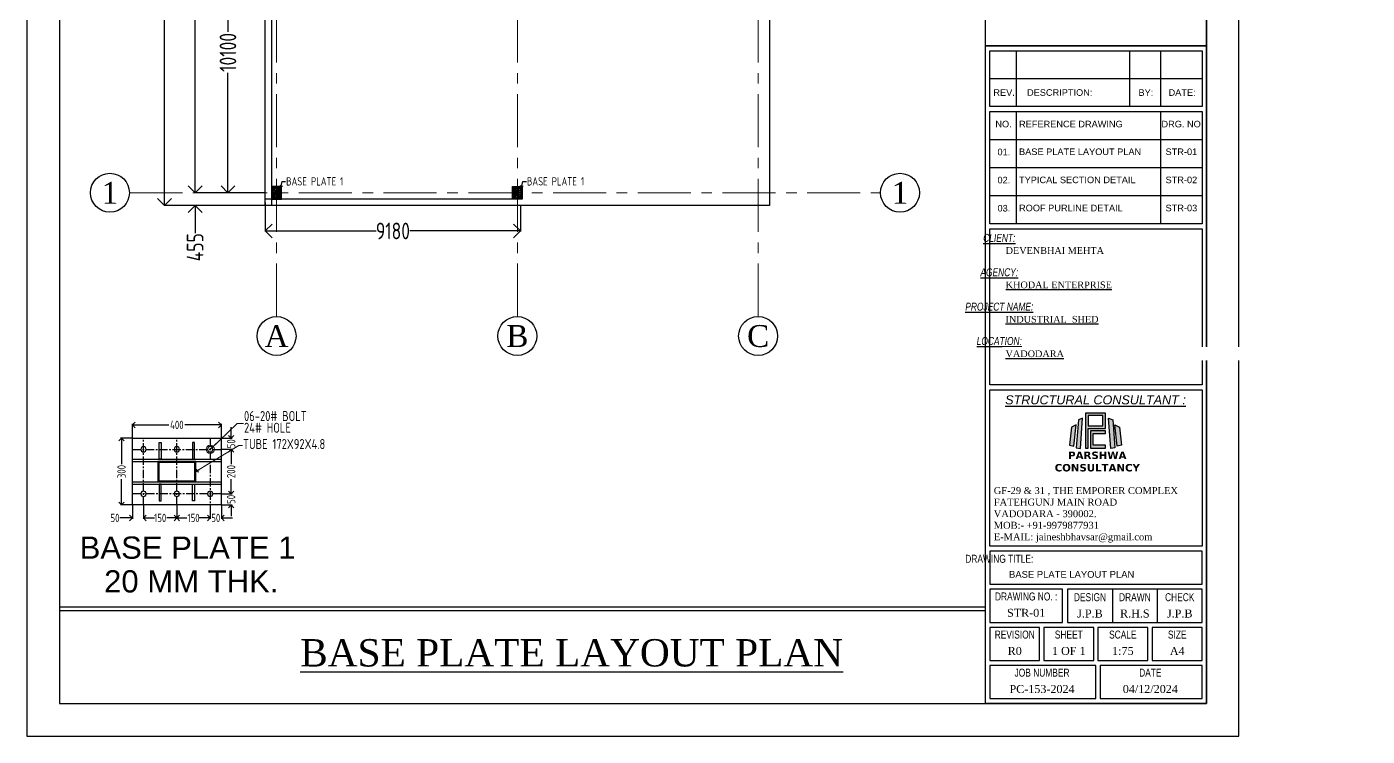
# Model space of a CAD drawing. Header units: millimetres. Extents: x 3470347 to 5996549, y -3470518 to 17149644.
# Drawn here: x 4391552 to 4439764, y 6949520 to 6975040 of the extents above; entities that cross this region are included whole.
import ezdxf
from ezdxf.enums import TextEntityAlignment as Align

# ---------------------------------------------------------------- set-up
doc = ezdxf.new("R2010")
doc.units = ezdxf.units.MM
doc.header["$MEASUREMENT"] = 0
doc.header["$PDMODE"] = 35
doc.header["$PDSIZE"] = -5
doc.linetypes.add('CENTER', pattern=[50.8, 31.75, -6.35, 6.35, -6.35])
doc.linetypes.add('CENTERX2', pattern=[4, 2.5, -0.5, 0.5, -0.5])
doc.layers.get('0').update_dxf_attribs({"linetype": 'CONTINUOUS', "lineweight": 25})
doc.layers.get('DEFPOINTS').update_dxf_attribs({"linetype": 'CONTINUOUS', "lineweight": 25})
for name, color, linetype in [('BOLT', 1, 'CONTINUOUS'), ('STR TEX', 4, 'CONTINUOUS'), ('YQ_AXIS', 4, 'CONTINUOUS')]:
    doc.layers.add(name, color=color, linetype=linetype)
for name, color, linetype, lineweight in [('CENTER', 8, 'CENTER', 0), ('rDIMension', 1, 'CONTINUOUS', 18), ('rRCC 1', 3, 'CONTINUOUS', 25), ('rRCC 2', 40, 'CONTINUOUS', 15), ('SHEET', 7, 'CONTINUOUS', 15)]:
    doc.layers.add(name, color=color, linetype=linetype, lineweight=lineweight)
doc.styles.add('Aerial', font='times.ttf')
doc.styles.add('Arial', font='arial.ttf', dxfattribs={"height": 0.2})
doc.styles.add('DIM', font='geniso.shx', dxfattribs={"width": 0.85})
doc.styles.add('JAINIL', font='times.ttf')
doc.styles.add('PDF Arial', font='arial.ttf')
doc.styles.get("Standard").update_dxf_attribs({"font": ''})
doc.styles.add('TEXT3', font='geniso.shx')
doc.styles.add('TEXT3 0.75NA', font='geniso.shx', dxfattribs={"width": 0.75})
doc.styles.get('Standard').set_extended_font_data('AR CENA')
doc.dimstyles.new('ST-100', dxfattribs={"dimscale": 100, "dimtxt": 7, "dimasz": 5, "dimexe": 0.18, "dimexo": 0.0625, "dimgap": 0.2, "dimtad": 0, "dimdec": 0, "dimzin": 0, "dimdsep": 46, "dimtxsty": 'DIM', "dimblk": 'OPEN90', "dimcen": 0.09, "dimclrd": 256, "dimclrt": 7, "dimadec": 0, "dimazin": 0, "dimtfac": 1, "dimtdec": 0, "dimtofl": 0, "dimtmove": 0, "dimatfit": 3, "dimldrblk": 'OPEN90', "dimfxl": 1, "dimtolj": 1, "dimtzin": 0, "dimlwd": -1, "dimarcsym": 0})
doc.dimstyles.new('ST-150', dxfattribs={"dimscale": 75, "dimtxt": 3, "dimasz": 2, "dimexe": 0.18, "dimexo": 0.0625, "dimgap": 0.2, "dimtad": 0, "dimdec": 0, "dimlfac": 2, "dimzin": 0, "dimdsep": 46, "dimtxsty": 'DIM', "dimblk": 'OPEN90', "dimcen": 0.09, "dimclrd": 256, "dimclrt": 7, "dimadec": 0, "dimazin": 0, "dimtfac": 1, "dimtdec": 0, "dimtofl": 0, "dimtmove": 0, "dimatfit": 3, "dimldrblk": 'OPEN90', "dimfxl": 1, "dimtolj": 1, "dimtzin": 0, "dimlwd": -1, "dimarcsym": 0})
doc.dimstyles.new('ST-25', dxfattribs={"dimscale": 100, "dimtxt": 2.5, "dimasz": 2, "dimexe": 0.18, "dimexo": 0.0625, "dimgap": 0.2, "dimtad": 0, "dimdec": 0, "dimlfac": 0.25, "dimzin": 0, "dimdsep": 46, "dimtxsty": 'DIM', "dimblk": 'OPEN90', "dimcen": 0.09, "dimclrd": 256, "dimclrt": 7, "dimadec": 0, "dimazin": 0, "dimtfac": 1, "dimtdec": 0, "dimtofl": 0, "dimtmove": 0, "dimatfit": 3, "dimldrblk": 'OPEN90', "dimfxl": 1, "dimtolj": 1, "dimtzin": 0, "dimlwd": -1, "dimarcsym": 0})

# ---------------------------------------------------------------- blocks, each defined once
blk = doc.blocks.new('bplate1')
at = {"color": 8, "linetype": 'CENTERX2', "ltscale": 15}
for p, q in [((4066832.4, 7037813.3), (4066432.4, 7037813.3)), ((4066482.4, 7037863.3), (4066482.4, 7037563.3)), ((4066632.4, 7037863.3), (4066632.4, 7037563.3)), ((4066782.4, 7037563.3), (4066782.4, 7037863.3)), ((4066432.4, 7037613.3), (4066832.4, 7037613.3))]:
    blk.add_line(p, q, dxfattribs=at)
at = {"color": 5}
blk.add_lwpolyline([(4066432.4, 7037863.3), (4066432.4, 7037563.3), (4066832.4, 7037563.3), (4066832.4, 7037863.3)], close=True, dxfattribs=at)
at = {"color": 4}
for points in [[(4066562.4, 7037844.3), (4066562.4, 7037769.3), (4066552.4, 7037769.3), (4066552.4, 7037844.3)], [(4066702.4, 7037844.3), (4066702.4, 7037769.3), (4066712.4, 7037769.3), (4066712.4, 7037844.3)], [(4066562.4, 7037582.3), (4066562.4, 7037657.3), (4066552.4, 7037657.3), (4066552.4, 7037582.3)], [(4066702.4, 7037582.3), (4066702.4, 7037657.3), (4066712.4, 7037657.3), (4066712.4, 7037582.3)]]:
    blk.add_lwpolyline(points, close=True, dxfattribs=at)
for points in [[(4066432.4, 7037769.3), (4066832.4, 7037769.3)], [(4066432.4, 7037759.3), (4066832.4, 7037759.3)], [(4066432.4, 7037667.3), (4066832.4, 7037667.3)], [(4066432.4, 7037657.3), (4066832.4, 7037657.3)]]:
    blk.add_lwpolyline(points, dxfattribs=at)
at = {"color": 1}
for points in [[(4066546.4, 7037759.3), (4066718.4, 7037759.3), (4066718.4, 7037667.3), (4066546.4, 7037667.3)], [(4066551.2, 7037754.5), (4066713.6, 7037754.5), (4066713.6, 7037672.1), (4066551.2, 7037672.1)]]:
    blk.add_lwpolyline(points, close=True, dxfattribs=at)
at = {"color": 2}
for centre in [(4066482.4, 7037813.3), (4066632.4, 7037813.3), (4066782.4, 7037813.3), (4066482.4, 7037613.3), (4066632.4, 7037613.3), (4066782.4, 7037613.3)]:
    blk.add_circle(centre, 12, dxfattribs=at)
blk = doc.blocks.new('_Open90')
at = {"color": 0, "linetype": 'ByBlock', "lineweight": -2}
for p, q in [((0, 0), (-1, 0)), ((-0.5, 0.5), (0, 0)), ((0, 0), (-0.5, -0.5))]:
    blk.add_line(p, q, dxfattribs=at)
blk = doc.blocks.new('*D357')
at = {"layer": 'BOLT', "color": 0, "lineweight": -2}
for p, q in [((4398781, 6979170), (4398769, 6979170)), ((4398781, 6969070), (4398769, 6969070))]:
    blk.add_line(p, q, dxfattribs=at)
at = {"layer": 'BOLT'}
for p, q in [((4398787, 6978670), (4398787, 6974855)), ((4398787, 6969570), (4398787, 6973386))]:
    blk.add_line(p, q, dxfattribs=at)
at = {"layer": 'DEFPOINTS', "color": 0}
for p in [(4398787, 6979170), (4398787, 6969070), (4398787, 6969070)]:
    blk.add_point(p, dxfattribs=at)
at = {"layer": 'BOLT', "xscale": 500, "yscale": 500, "zscale": 500}
for p, rotation in [((4398787, 6979170), 90), ((4398787, 6969070), 270)]:
    blk.add_blockref('_Open90', p, dxfattribs=dict(at, rotation=rotation))
at = {"layer": 'BOLT', "color": 7, "insert": (4398787, 6974120), "char_height": 600, "attachment_point": 5, "rotation": 90, "style": 'DIM'}
blk.add_mtext('\\A1;10100', dxfattribs=at)
blk = doc.blocks.new('*D359')
at = {"layer": 'BOLT', "color": 0, "lineweight": -2}
for p, q in [((4397599, 7001620), (4397588, 7001620)), ((4397599, 6969070), (4397588, 6969070))]:
    blk.add_line(p, q, dxfattribs=at)
at = {"layer": 'BOLT'}
for p, q in [((4397606, 7001120), (4397606, 6988119)), ((4397606, 6969570), (4397606, 6982571))]:
    blk.add_line(p, q, dxfattribs=at)
at = {"layer": 'DEFPOINTS', "color": 0}
for p in [(4397606, 7001620), (4397606, 6969070), (4397606, 6969070)]:
    blk.add_point(p, dxfattribs=at)
at = {"layer": 'BOLT', "xscale": 500, "yscale": 500, "zscale": 500}
for p, rotation in [((4397606, 7001620), 90), ((4397606, 6969070), 270)]:
    blk.add_blockref('_Open90', p, dxfattribs=dict(at, rotation=rotation))
at = {"layer": 'BOLT', "color": 7, "insert": (4397606, 6985345), "char_height": 600, "attachment_point": 5, "rotation": 90, "style": 'DIM'}
blk.add_mtext('\\A1;32550 C/C COLUMN', dxfattribs=at)
blk = doc.blocks.new('*D361')
at = {"layer": 'BOLT', "color": 0, "lineweight": -2}
for p, q in [((4400415, 7002075), (4396488, 7002075)), ((4400415, 6968615), (4396488, 6968615))]:
    blk.add_line(p, q, dxfattribs=at)
at = {"layer": 'BOLT'}
for p, q in [((4396506, 7001575), (4396506, 6987864)), ((4396506, 6969115), (4396506, 6982826))]:
    blk.add_line(p, q, dxfattribs=at)
at = {"layer": 'DEFPOINTS', "color": 0}
for p in [(4400421, 7002075), (4396506, 6968615), (4400421, 6968615)]:
    blk.add_point(p, dxfattribs=at)
at = {"layer": 'BOLT', "xscale": 500, "yscale": 500, "zscale": 500}
for p, rotation in [((4396506, 7002075), 90), ((4396506, 6968615), 270)]:
    blk.add_blockref('_Open90', p, dxfattribs=dict(at, rotation=rotation))
at = {"layer": 'BOLT', "color": 7, "insert": (4396506, 6985345), "char_height": 600, "attachment_point": 5, "rotation": 90, "style": 'DIM'}
blk.add_mtext('\\A1;33460 O/O WALL', dxfattribs=at)
blk = doc.blocks.new('*D362')
at = {"layer": 'BOLT', "color": 0, "lineweight": -2}
for p, q in [((4400131, 6968724), (4400131, 6967677)), ((4409311, 6968609), (4409311, 6967677))]:
    blk.add_line(p, q, dxfattribs=at)
at = {"layer": 'BOLT'}
for p, q in [((4400631, 6967695), (4404115, 6967695)), ((4408811, 6967695), (4405328, 6967695))]:
    blk.add_line(p, q, dxfattribs=at)
at = {"layer": 'DEFPOINTS', "color": 0}
for p in [(4400131, 6968730), (4409311, 6968615), (4409311, 6967695)]:
    blk.add_point(p, dxfattribs=at)
at = {"layer": 'BOLT', "xscale": 500, "yscale": 500, "zscale": 500, "rotation": 180}
blk.add_blockref('_Open90', (4400131, 6967695), dxfattribs=at)
at = {"layer": 'BOLT', "xscale": 500, "yscale": 500, "zscale": 500}
blk.add_blockref('_Open90', (4409311, 6967695), dxfattribs=at)
at = {"layer": 'BOLT', "color": 7, "insert": (4404721, 6967695), "char_height": 600, "attachment_point": 5, "style": 'DIM'}
blk.add_mtext('\\A1;9180', dxfattribs=at)
blk = doc.blocks.new('*D364')
at = {"layer": 'BOLT'}
for p, q in [((4397606, 6969570), (4397606, 6970070)), ((4397606, 6968115), (4397606, 6967615))]:
    blk.add_line(p, q, dxfattribs=at)
at = {"layer": 'BOLT', "color": 0, "lineweight": -2}
for p, q in [((4400125, 6969070), (4397588, 6969070)), ((4400125, 6968615), (4397588, 6968615))]:
    blk.add_line(p, q, dxfattribs=at)
at = {"layer": 'DEFPOINTS', "color": 0}
for p in [(4400131, 6969070), (4397606, 6968615), (4400131, 6968615)]:
    blk.add_point(p, dxfattribs=at)
at = {"layer": 'BOLT', "xscale": 500, "yscale": 500, "zscale": 500}
for p, rotation in [((4397606, 6969070), 270), ((4397606, 6968615), 90)]:
    blk.add_blockref('_Open90', p, dxfattribs=dict(at, rotation=rotation))
at = {"layer": 'BOLT', "color": 7, "insert": (4397606, 6967111), "char_height": 600, "attachment_point": 5, "rotation": 90, "style": 'DIM'}
blk.add_mtext('\\A1;455', dxfattribs=at)
blk = doc.blocks.new('Q')
at = {"linetype": 'Continuous', "ltscale": 0.5}
h = blk.add_hatch(color=152, dxfattribs=at)
h.dxf.hatch_style = 1
h.paths.add_polyline_path([(9.79, 19.18), (9.79, 9.76), (10.5, 9.76), (10.5, 15.05), (15.19, 15.05), (15.19, 19.18)])
h.paths.add_polyline_path([(10.5, 18.5), (10.5, 15.72), (14.45, 15.72), (14.45, 18.5)], flags=16)
h = blk.add_hatch(color=152, dxfattribs=at)
h.dxf.hatch_style = 1
h.paths.add_polyline_path([(6.07, 15.37), (5.53, 10.52), (6.67, 10.29), (7.27, 16.02)])
h.paths.add_polyline_path([(18.9, 15.37), (19.44, 10.52), (18.3, 10.29), (17.7, 16.02)])
h = blk.add_hatch(color=10, dxfattribs=at)
h.dxf.hatch_style = 1
h.paths.add_polyline_path([(7.87, 17.31), (7.27, 9.83), (8.41, 9.62), (8.96, 17.82)])
h.paths.add_polyline_path([(17.1, 17.31), (17.7, 9.83), (16.56, 9.62), (16.01, 17.82)])
h = blk.add_hatch(color=152, dxfattribs=at)
h.dxf.hatch_style = 1
h.paths.add_polyline_path([(11.15, 14.43), (11.15, 9.76), (15.19, 9.76), (15.19, 10.52), (11.87, 10.52), (11.87, 13.69), (15.19, 13.69), (15.19, 14.43)])
at = {"color": 152, "linetype": 'Continuous'}
for points in [[(9.79, 19.18), (9.79, 9.76), (10.5, 9.76), (10.5, 15.05), (15.19, 15.05), (15.19, 19.18), (9.79, 19.18)], [(10.5, 18.5), (10.5, 15.72), (14.45, 15.72), (14.45, 18.5), (10.5, 18.5)], [(6.07, 15.37), (5.53, 10.52), (6.67, 10.29), (7.27, 16.02), (6.07, 15.37)], [(11.15, 14.43), (11.15, 9.76), (15.19, 9.76), (15.19, 10.52), (11.87, 10.52), (11.87, 13.69), (15.19, 13.69), (15.19, 14.43), (11.15, 14.43)], [(18.9, 15.37), (19.44, 10.52), (18.3, 10.29), (17.7, 16.02), (18.9, 15.37)]]:
    blk.add_lwpolyline(points, dxfattribs=at)
at = {"color": 10, "linetype": 'Continuous'}
for points in [[(7.87, 17.31), (7.27, 9.83), (8.41, 9.62), (8.96, 17.82), (7.87, 17.31)], [(17.1, 17.31), (17.7, 9.83), (16.56, 9.62), (16.01, 17.82), (17.1, 17.31)]]:
    blk.add_lwpolyline(points, dxfattribs=at)
at = {"linetype": 'Continuous', "insert": (1.32, 8.82), "char_height": 2, "attachment_point": 1}
blk.add_mtext_dynamic_manual_height_columns('\\pxqc;{\\fVerdana|b1|i0|c0|p34;\\C152;PARSHWA\\PCONSULTANCY }', width=23.282, gutter_width=1, heights=[6.3], dxfattribs=at)
blk = doc.blocks.new('*D443')
at = {"layer": 'BOLT', "color": 0, "lineweight": -2}
for p, q in [((4396486, 6959174), (4396280, 6959174)), ((4396486, 6957974), (4396280, 6957974))]:
    blk.add_line(p, q, dxfattribs=at)
at = {"layer": 'BOLT'}
for p, q in [((4396298, 6959074), (4396298, 6958708)), ((4396298, 6958074), (4396298, 6958439))]:
    blk.add_line(p, q, dxfattribs=at)
at = {"layer": 'DEFPOINTS', "color": 0}
for p in [(4396493, 6959174), (4396298, 6957974), (4396493, 6957974)]:
    blk.add_point(p, dxfattribs=at)
at = {"layer": 'BOLT', "xscale": 100, "yscale": 100, "zscale": 100}
for p, rotation in [((4396298, 6959174), 90), ((4396298, 6957974), 270)]:
    blk.add_blockref('_Open90', p, dxfattribs=dict(at, rotation=rotation))
at = {"layer": 'BOLT', "color": 7, "insert": (4396298, 6958574), "char_height": 150, "attachment_point": 5, "rotation": 90, "style": 'DIM'}
blk.add_mtext('\\A1;300', dxfattribs=at)
blk = doc.blocks.new('*D444')
at = {"layer": 'BOLT', "color": 0, "lineweight": -2}
for p, q in [((4396493, 6959180), (4396493, 6959431)), ((4398093, 6959180), (4398093, 6959431))]:
    blk.add_line(p, q, dxfattribs=at)
at = {"layer": 'BOLT'}
for p, q in [((4396593, 6959413), (4397151, 6959413)), ((4397993, 6959413), (4397434, 6959413))]:
    blk.add_line(p, q, dxfattribs=at)
at = {"layer": 'DEFPOINTS', "color": 0}
for p in [(4398093, 6959413), (4396493, 6959174), (4398093, 6959174)]:
    blk.add_point(p, dxfattribs=at)
at = {"layer": 'BOLT', "xscale": 100, "yscale": 100, "zscale": 100, "rotation": 180}
blk.add_blockref('_Open90', (4396493, 6959413), dxfattribs=at)
at = {"layer": 'BOLT', "xscale": 100, "yscale": 100, "zscale": 100}
blk.add_blockref('_Open90', (4398093, 6959413), dxfattribs=at)
at = {"layer": 'BOLT', "color": 7, "insert": (4397293, 6959413), "char_height": 150, "attachment_point": 5, "style": 'DIM'}
blk.add_mtext('\\A1;400', dxfattribs=at)
blk = doc.blocks.new('*D445')
at = {"layer": 'BOLT', "color": 0, "lineweight": -2}
for p, q in [((4396493, 6957967), (4396493, 6957722)), ((4396693, 6957967), (4396693, 6957722))]:
    blk.add_line(p, q, dxfattribs=at)
at = {"layer": 'BOLT'}
for p, q in [((4396393, 6957740), (4396270, 6957740)), ((4396793, 6957740), (4396893, 6957740))]:
    blk.add_line(p, q, dxfattribs=at)
at = {"layer": 'DEFPOINTS', "color": 0}
for p in [(4396493, 6957974), (4396693, 6957974), (4396693, 6957740)]:
    blk.add_point(p, dxfattribs=at)
at = {"layer": 'BOLT', "xscale": 100, "yscale": 100, "zscale": 100}
blk.add_blockref('_Open90', (4396493, 6957740), dxfattribs=at)
at = {"layer": 'BOLT', "xscale": 100, "yscale": 100, "zscale": 100, "rotation": 180}
blk.add_blockref('_Open90', (4396693, 6957740), dxfattribs=at)
at = {"layer": 'BOLT', "color": 7, "insert": (4396180, 6957740), "char_height": 150, "attachment_point": 5, "style": 'DIM'}
blk.add_mtext('\\A1;50', dxfattribs=at)
blk = doc.blocks.new('*D446')
at = {"layer": 'BOLT', "color": 0, "lineweight": -2}
for p, q in [((4396693, 6957967), (4396693, 6957722)), ((4397293, 6957967), (4397293, 6957722))]:
    blk.add_line(p, q, dxfattribs=at)
at = {"layer": 'BOLT'}
for p, q in [((4396793, 6957740), (4396871, 6957740)), ((4397193, 6957740), (4397115, 6957740))]:
    blk.add_line(p, q, dxfattribs=at)
at = {"layer": 'DEFPOINTS', "color": 0}
for p in [(4396693, 6957974), (4397293, 6957974), (4397293, 6957740)]:
    blk.add_point(p, dxfattribs=at)
at = {"layer": 'BOLT', "xscale": 100, "yscale": 100, "zscale": 100, "rotation": 180}
blk.add_blockref('_Open90', (4396693, 6957740), dxfattribs=at)
at = {"layer": 'BOLT', "xscale": 100, "yscale": 100, "zscale": 100}
blk.add_blockref('_Open90', (4397293, 6957740), dxfattribs=at)
at = {"layer": 'BOLT', "color": 7, "insert": (4396993, 6957740), "char_height": 150, "attachment_point": 5, "style": 'DIM'}
blk.add_mtext('\\A1;150', dxfattribs=at)
blk = doc.blocks.new('*D447')
at = {"layer": 'BOLT', "color": 0, "lineweight": -2}
for p, q in [((4397293, 6957967), (4397293, 6957722)), ((4397893, 6957967), (4397893, 6957722))]:
    blk.add_line(p, q, dxfattribs=at)
at = {"layer": 'BOLT'}
for p, q in [((4397393, 6957740), (4397471, 6957740)), ((4397793, 6957740), (4397715, 6957740))]:
    blk.add_line(p, q, dxfattribs=at)
at = {"layer": 'DEFPOINTS', "color": 0}
for p in [(4397293, 6957974), (4397893, 6957974), (4397893, 6957740)]:
    blk.add_point(p, dxfattribs=at)
at = {"layer": 'BOLT', "xscale": 100, "yscale": 100, "zscale": 100, "rotation": 180}
blk.add_blockref('_Open90', (4397293, 6957740), dxfattribs=at)
at = {"layer": 'BOLT', "xscale": 100, "yscale": 100, "zscale": 100}
blk.add_blockref('_Open90', (4397893, 6957740), dxfattribs=at)
at = {"layer": 'BOLT', "color": 7, "insert": (4397593, 6957740), "char_height": 150, "attachment_point": 5, "style": 'DIM'}
blk.add_mtext('\\A1;150', dxfattribs=at)
blk = doc.blocks.new('*D448')
at = {"layer": 'BOLT', "color": 0, "lineweight": -2}
for p, q in [((4397893, 6957967), (4397893, 6957722)), ((4398093, 6957967), (4398093, 6957722))]:
    blk.add_line(p, q, dxfattribs=at)
at = {"layer": 'BOLT'}
for p, q in [((4397793, 6957740), (4397693, 6957740)), ((4398193, 6957740), (4398293, 6957740))]:
    blk.add_line(p, q, dxfattribs=at)
at = {"layer": 'DEFPOINTS', "color": 0}
for p in [(4397893, 6957974), (4398093, 6957974), (4398093, 6957740)]:
    blk.add_point(p, dxfattribs=at)
at = {"layer": 'BOLT', "xscale": 100, "yscale": 100, "zscale": 100}
blk.add_blockref('_Open90', (4397893, 6957740), dxfattribs=at)
at = {"layer": 'BOLT', "xscale": 100, "yscale": 100, "zscale": 100, "rotation": 180}
blk.add_blockref('_Open90', (4398093, 6957740), dxfattribs=at)
at = {"layer": 'BOLT', "color": 7, "insert": (4397993, 6957740), "char_height": 150, "attachment_point": 5, "style": 'DIM'}
blk.add_mtext('\\A1;50', dxfattribs=at)
blk = doc.blocks.new('*D449')
at = {"layer": 'BOLT', "color": 0, "lineweight": -2}
for p, q in [((4398099, 6958174), (4398287, 6958174)), ((4398099, 6957974), (4398287, 6957974))]:
    blk.add_line(p, q, dxfattribs=at)
at = {"layer": 'BOLT'}
for p, q in [((4398269, 6958274), (4398269, 6958374)), ((4398269, 6957874), (4398269, 6957774))]:
    blk.add_line(p, q, dxfattribs=at)
at = {"layer": 'DEFPOINTS', "color": 0}
for p in [(4398093, 6958174), (4398093, 6957974), (4398269, 6957974)]:
    blk.add_point(p, dxfattribs=at)
at = {"layer": 'BOLT', "xscale": 100, "yscale": 100, "zscale": 100}
for p, rotation in [((4398269, 6958174), 270), ((4398269, 6957974), 90)]:
    blk.add_blockref('_Open90', p, dxfattribs=dict(at, rotation=rotation))
at = {"layer": 'BOLT', "color": 7, "insert": (4398269, 6958074), "char_height": 150, "attachment_point": 5, "rotation": 90, "style": 'DIM'}
blk.add_mtext('\\A1;50', dxfattribs=at)
blk = doc.blocks.new('*D450')
at = {"layer": 'BOLT', "color": 0, "lineweight": -2}
for p, q in [((4398099, 6958974), (4398287, 6958974)), ((4398099, 6958174), (4398287, 6958174))]:
    blk.add_line(p, q, dxfattribs=at)
at = {"layer": 'BOLT'}
for p, q in [((4398269, 6958874), (4398269, 6958708)), ((4398269, 6958274), (4398269, 6958439))]:
    blk.add_line(p, q, dxfattribs=at)
at = {"layer": 'DEFPOINTS', "color": 0}
for p in [(4398093, 6958974), (4398269, 6958974), (4398093, 6958174)]:
    blk.add_point(p, dxfattribs=at)
at = {"layer": 'BOLT', "xscale": 100, "yscale": 100, "zscale": 100}
for p, rotation in [((4398269, 6958974), 90), ((4398269, 6958174), 270)]:
    blk.add_blockref('_Open90', p, dxfattribs=dict(at, rotation=rotation))
at = {"layer": 'BOLT', "color": 7, "insert": (4398269, 6958574), "char_height": 150, "attachment_point": 5, "rotation": 90, "style": 'DIM'}
blk.add_mtext('\\A1;200', dxfattribs=at)
blk = doc.blocks.new('*D451')
at = {"layer": 'BOLT'}
for p, q in [((4398269, 6959274), (4398269, 6959374)), ((4398269, 6958874), (4398269, 6958774))]:
    blk.add_line(p, q, dxfattribs=at)
at = {"layer": 'BOLT', "color": 0, "lineweight": -2}
for p, q in [((4398099, 6959174), (4398287, 6959174)), ((4398099, 6958974), (4398287, 6958974))]:
    blk.add_line(p, q, dxfattribs=at)
at = {"layer": 'DEFPOINTS', "color": 0}
for p in [(4398093, 6959174), (4398269, 6959174), (4398093, 6958974)]:
    blk.add_point(p, dxfattribs=at)
at = {"layer": 'BOLT', "xscale": 100, "yscale": 100, "zscale": 100}
for p, rotation in [((4398269, 6959174), 270), ((4398269, 6958974), 90)]:
    blk.add_blockref('_Open90', p, dxfattribs=dict(at, rotation=rotation))
at = {"layer": 'BOLT', "color": 7, "insert": (4398269, 6959074), "char_height": 150, "attachment_point": 5, "rotation": 90, "style": 'DIM'}
blk.add_mtext('\\A1;50', dxfattribs=at)
blk = doc.blocks.new('REV')
at = {"xscale": -4, "yscale": 4, "zscale": 4, "rotation": 180}
blk.add_blockref('bplate1', (-11869237.1, 35109426.9), dxfattribs=at)
at = {"layer": 'rDIMension', "color": 7, "char_height": 180, "attachment_point": 4, "line_spacing_factor": 0.7, "style": 'DIM'}
for s, insert in [('\\A1;06-20# BOLT\\P24# HOLE', (4398500.4, 6959467.1)), ('\\A1;TUBE 172X92X4.8', (4398482.7, 6959069))]:
    blk.add_mtext(s, dxfattribs=dict(at, insert=insert))
at = {"layer": 'rRCC 2', "style": 'PDF Arial'}
for s, p in [('BASE PLATE 1', (4395544.8, 6957005.6)), ('20 MM THK.', (4395984.5, 6956399.5))]:
    blk.add_text(s, height=400, dxfattribs=at).set_placement(p)
at = {"layer": 'BOLT', "color": 1}
for base, p1, p2, picture, middle in [((4398092.6, 6959412.9), (4396492.6, 6959173.6), (4398092.6, 6959173.6), '*D444', (4397292.6, 6959412.9)), ((4398092.6, 6957739.8), (4397892.6, 6957973.6), (4398092.6, 6957973.6), '*D448', (4397992.6, 6957739.8))]:
    dim = blk.add_linear_dim(base=base, p1=p1, p2=p2, dimstyle='ST-25', override={"dimtxt": 1.5, "dimasz": 1, "dimblk": 'Open90'}, dxfattribs=at)
    dim.commit()
    dim.dimension.update_dxf_attribs({"geometry": picture, "text_midpoint": middle})
for base, p1, p2, picture, middle in [((4398268.7, 6959173.6), (4398092.6, 6958973.6), (4398092.6, 6959173.6), '*D451', (4398268.7, 6959073.6)), ((4396297.5, 6957973.6), (4396492.6, 6959173.6), (4396492.6, 6957973.6), '*D443', (4396297.5, 6958573.6)), ((4398268.7, 6957973.6), (4398092.6, 6958173.6), (4398092.6, 6957973.6), '*D449', (4398268.7, 6958073.6))]:
    dim = blk.add_linear_dim(base=base, p1=p1, p2=p2, angle=90, dimstyle='ST-25', override={"dimtxt": 1.5, "dimasz": 1, "dimblk": 'Open90'}, dxfattribs=at)
    dim.commit()
    dim.dimension.update_dxf_attribs({"geometry": picture, "text_midpoint": middle})
dim = blk.add_linear_dim(base=(4398268.7, 6958973.6), p1=(4398092.6, 6958173.6), p2=(4398092.6, 6958973.6), angle=90, dimstyle='ST-25', override={"dimtxt": 1.5, "dimasz": 1, "dimblk": 'Open90'}, dxfattribs=at)
dim.commit()
dim.dimension.update_dxf_attribs({"geometry": '*D450', "text_midpoint": (4398268.7, 6958573.6), "dimtype": 128})
for base, p1, p2, picture, middle in [((4396692.6, 6957739.8), (4396492.6, 6957973.6), (4396692.6, 6957973.6), '*D445', (4396179.7, 6957739.8)), ((4397292.6, 6957739.8), (4396692.6, 6957973.6), (4397292.6, 6957973.6), '*D446', (4396992.6, 6957739.8)), ((4397892.6, 6957739.8), (4397292.6, 6957973.6), (4397892.6, 6957973.6), '*D447', (4397592.6, 6957739.8))]:
    dim = blk.add_linear_dim(base=base, p1=p1, p2=p2, dimstyle='ST-25', override={"dimtxt": 1.5, "dimasz": 1, "dimblk": 'Open90'}, dxfattribs=at)
    dim.commit()
    dim.dimension.update_dxf_attribs({"geometry": picture, "text_midpoint": middle, "dimtype": 128})
at = {"layer": 'rRCC 2', "annotation_type": 0, "has_hookline": 1, "hookline_direction": 0}
for points, override in [([(4397892.6, 6958973.6), (4398379, 6959439.7), (4398492.9, 6959439.7)], {"dimasz": 2, "dimldrblk": 'Origin'}), ([(4397636.6, 6958573.6), (4398406.5, 6959041.5), (4398475.2, 6959041.5)], {"dimasz": 1})]:
    blk.add_leader(points, dimstyle='ST-150', override=override, dxfattribs=at)

msp = doc.modelspace()

# ---------------------------------------------------------------- linework, layer by layer
at = {"lineweight": 25}
for p, q in [((4427138.98, 6974176.16, 0), (4427138.98, 6972168.17, 0)), ((4431216.89, 6974176.16, 0), (4431216.89, 6972168.17, 0)), ((4432332.18, 6974176.16, 0), (4432332.18, 6972168.17, 0)), ((4426189.53, 6973179.68, 0), (4433828.42, 6973179.68, 0)), ((4427138.98, 6971987.57, 0), (4427138.98, 6967956.55, 0)), ((4432332.18, 6971987.57, 0), (4432332.18, 6967956.55, 0)), ((4426189.53, 6970991.09, 0), (4433828.42, 6970991.09, 0)), ((4426189.53, 6969979.58, 0), (4433828.42, 6969979.58, 0)), ((4426189.53, 6968968.06, 0), (4433828.42, 6968968.06, 0)), ((4430599.44, 6954805.86, 0), (4430599.44, 6953616.14, 0)), ((4432213.93, 6954805.86, 0), (4432213.93, 6953616.14, 0)), ((4392724.46, 6954168.75, 0), (4426038.93, 6954168.75, 0)), ((4392724.46, 6954038.83, 0), (4426038.93, 6954038.83, 0))]:
    msp.add_line(p, q, dxfattribs=at)
at = {"color": 192, "lineweight": 25, "elevation": 0}
msp.add_lwpolyline([(4391552.16, 7011182.01), (4391552.16, 6949520.39), (4435151.33, 6949520.39), (4435151.33, 7011182.01)], close=True, dxfattribs=at)
at = {"color": 8}
for points in [[(4400131.48, 6968615.37), (4400131.48, 7002075.37)], [(4400361.48, 6968615.37), (4400361.48, 7001845.37)], [(4418261.48, 6978715.37), (4418261.48, 6968615.37), (4409601.48, 6968615.37)], [(4409196.48, 6968845.37), (4400131.48, 6968845.37)], [(4409601.48, 6968615.37), (4400131.48, 6968615.37)]]:
    msp.add_lwpolyline(points, dxfattribs=at)
at = {"lineweight": 25, "elevation": 0}
for points in [[(4433979.02, 6974356.75), (4426038.93, 6974356.75), (4426038.93, 7000200.37), (4433979.02, 7000200.37)], [(4426038.93, 6974356.75), (4433979.02, 6974356.75), (4433979.02, 6950694.9), (4426038.93, 6950694.9)], [(4426189.53, 6974176.16), (4433828.42, 6974176.16), (4433828.42, 6972168.17), (4426189.53, 6972168.17)], [(4426189.53, 6971987.57), (4433828.42, 6971987.57), (4433828.42, 6967956.55), (4426189.53, 6967956.55)], [(4433828.42, 6962156.66), (4426189.53, 6962156.66), (4426189.53, 6967775.95), (4433828.42, 6967775.95)], [(4433828.42, 6956356.77), (4426189.53, 6956356.77), (4426189.53, 6961976.07), (4433828.42, 6961976.07)], [(4426189.53, 6954986.46), (4433828.42, 6954986.46), (4433828.42, 6956176.18), (4426189.53, 6956176.18)], [(4426189.53, 6953616.14), (4428804.36, 6953616.14), (4428804.36, 6954805.86), (4426189.53, 6954805.86)], [(4428984.96, 6953616.14), (4433828.42, 6953616.14), (4433828.42, 6954805.86), (4428984.96, 6954805.86)], [(4426189.53, 6952245.82), (4427983.07, 6952245.82), (4427983.07, 6953435.54), (4426189.53, 6953435.54)], [(4428133.66, 6952245.82), (4429927.2, 6952245.82), (4429927.2, 6953435.54), (4428133.66, 6953435.54)], [(4430077.8, 6952245.82), (4431871.33, 6952245.82), (4431871.33, 6953435.54), (4430077.8, 6953435.54)], [(4432034.89, 6952245.82), (4433828.42, 6952245.82), (4433828.42, 6953435.54), (4432034.89, 6953435.54)], [(4426189.53, 6950875.5), (4430008.98, 6950875.5), (4430008.98, 6952065.22), (4426189.53, 6952065.22)], [(4430159.58, 6950875.5), (4433828.42, 6950875.5), (4433828.42, 6952065.22), (4430159.58, 6952065.22)]]:
    msp.add_lwpolyline(points, close=True, dxfattribs=at)
at = {"color": 6}
for points in [[(4400361.48, 6968845.37), (4400711.48, 6968845.37), (4400711.48, 6969295.37), (4400361.48, 6969295.37)], [(4409371.48, 6968845.37), (4409021.48, 6968845.37), (4409021.48, 6969295.37), (4409371.48, 6969295.37)]]:
    msp.add_lwpolyline(points, close=True, dxfattribs=at)
at = {"layer": 'CENTER', "ltscale": 60}
for p, q in [((4400536.48, 6964615.37), (4400536.48, 7007223.56)), ((4409196.48, 6964615.37), (4409196.48, 7007223.56)), ((4417856.48, 6964615.37), (4417856.48, 7007223.56)), ((4395241.55, 6969070.37), (4422261.48, 6969070.37))]:
    msp.add_line(p, q, dxfattribs=at)
at = {"layer": 'SHEET', "color": 220, "lineweight": 25, "elevation": 0}
msp.add_lwpolyline([(4392724.46, 7010007.51), (4392724.46, 6950694.9), (4433979.02, 6950694.9), (4433979.02, 7010007.51)], close=True, dxfattribs=at)
at = {"layer": 'YQ_AXIS', "color": 1}
for centre in [(4394541.55, 6969070.37), (4422961.48, 6969070.37), (4400536.48, 6963915.37), (4409196.48, 6963915.37), (4417856.48, 6963915.37)]:
    msp.add_circle(centre, 700, dxfattribs=at)

# ---------------------------------------------------------------- block references
at = {"rotation": 90.00000000000001}
msp.add_blockref('bplate1', (11438249.81, 2902437.95), dxfattribs=at)
at = {"xscale": -1, "rotation": 270}
msp.add_blockref('bplate1', (-2628516.86, 2902437.95), dxfattribs=at)
at = {"xscale": 2, "yscale": 2, "zscale": 2}
msp.add_blockref('REV', (-4397636.6, -6958107.31), dxfattribs=at)
at = {"lineweight": 25, "xscale": 133.9096657157079, "yscale": 133.9096657157079, "zscale": 133.9096657157079}
msp.add_blockref('Q', (4428320.26, 6958578.04, 0), dxfattribs=at)

# ---------------------------------------------------------------- texts
at = {"lineweight": 25, "attachment_point": 2}
for s, insert, char_height, style in [('\\pxql;{\\farial|b0|i1|c0|p0;\\L\\C1;CLIENT:}', (4426530.89, 6967591.02, 0), 287.7797, 'TEXT3 0.75NA'), ('\\pxql;{\\farial|b0|i1|c0|p0;\\L\\C1;AGENCY:}', (4426530.89, 6966354.17, 0), 287.7797, 'TEXT3 0.75NA'), ('\\pxql;{\\farial|b0|i1|c0|p0;\\L\\C1;PROJECT NAME:}', (4426530.89, 6965117.33, 0), 287.7797, 'TEXT3 0.75NA'), ('\\pxql;{\\farial|b0|i1|c0|p0;\\L\\C1;LOCATION:}', (4426530.89, 6963880.49, 0), 287.7797, 'TEXT3 0.75NA'), ('\\pxqc;{\\farial|b0|i1|c0|p0;\\L\\W1;\\C1;STRUCTURAL CONSULTANT : }', (4429992.16, 6961782.68, 0), 324.5506, 'TEXT3 0.75NA'), ('\\pxql;{\\farial|b0|i0|c0|p0;\\C1;DRAWING TITLE:}', (4426530.89, 6956045.98, 0), 287.7797, 'TEXT3 0.75NA'), ('\\pxqc;{\\farial|b0|i0|c0|p0;\\C1;DRAWING NO. :}', (4427496.95, 6954690.29, 0), 287.7797, 'TEXT3 0.75NA'), ('\\pxqc;{\\farial|b0|i0|c0|p0;\\C1;DESIGN}', (4429792.2, 6954665.34, 0), 287.7797, 'TEXT3 0.75NA'), ('\\pxqc;{\\farial|b0|i0|c0|p0;\\C1;DRAWN}', (4431406.69, 6954665.34, 0), 287.7797, 'TEXT3 0.75NA'), ('\\pxqc;{\\farial|b0|i0|c0|p0;\\C1;CHECK}', (4433021.18, 6954665.34, 0), 287.7797, 'TEXT3 0.75NA'), ('\\pxqc;{\\C22;STR-01}', (4427496.95, 6954102.36, 0), 287.7797, 'JAINIL'), ('\\pxqc;{\\C22;J.P.B}', (4429792.2, 6954077.41, 0), 287.7797, 'JAINIL'), ('\\pxqc;{\\C22;R.H.S}', (4431406.69, 6954077.41, 0), 287.7797, 'JAINIL'), ('\\pxqc;{\\C22;J.P.B}', (4433021.18, 6954077.41, 0), 287.7797, 'JAINIL'), ('\\pxqc;{\\farial|b0|i0|c0|p0;\\C1;REVISION}', (4427086.3, 6953319.97, 0), 287.7797, 'TEXT3 0.75NA'), ('\\pxqc;{\\farial|b0|i0|c0|p0;\\C1;SHEET}', (4429030.43, 6953319.97, 0), 287.7797, 'TEXT3 0.75NA'), ('\\pxqc;{\\farial|b0|i0|c0|p0;\\C1;SCALE}', (4430974.56, 6953319.97, 0), 287.7797, 'TEXT3 0.75NA'), ('\\pxqc;{\\farial|b0|i0|c0|p0;\\C1;SIZE}', (4432931.66, 6953319.97, 0), 287.7797, 'TEXT3 0.75NA'), ('\\pxqc;{\\C22;R0}', (4427086.3, 6952732.04, 0), 287.7797, 'JAINIL'), ('\\pxqc;{\\C22;1 OF 1}', (4429030.43, 6952732.04, 0), 287.7797, 'JAINIL'), ('\\pxqc;{\\C22;1:75}', (4430974.56, 6952732.04, 0), 287.7797, 'JAINIL'), ('\\pxqc;{\\C22;A4}', (4432931.66, 6952732.04, 0), 287.7797, 'JAINIL'), ('\\pxqc;{\\farial|b0|i0|c0|p0;\\C1;JOB NUMBER}', (4428068.75, 6951949.65, 0), 287.7797, 'TEXT3 0.75NA'), ('\\pxqc;{\\farial|b0|i0|c0|p0;\\C1;DATE}', (4431963.49, 6951949.65, 0), 287.7797, 'TEXT3 0.75NA'), ('\\pxqc;{\\C22;PC-153-2024}', (4428068.75, 6951361.72, 0), 287.7797, 'JAINIL'), ('\\pxqc;{\\C22;04/12/2024}', (4431963.49, 6951361.72, 0), 287.7797, 'JAINIL')]:
    msp.add_mtext(s, dxfattribs=dict(at, insert=insert, char_height=char_height, style=style))
at = {"lineweight": 25, "attachment_point": 1, "style": 'TEXT3'}
for s, insert, char_height, width in [('{\\ftimes new roman|b0|i0|c0|p0;DEVENBHAI MEHTA}', (4426760.59, 6967114.47, 0), 242.8708, 66367.3589), ('{\\ftimes new roman|b0|i0|c0|p0;\\LKHODAL ENTERPRISE}', (4426760.59, 6965877.63, 0), 242.8708, 66367.3589), ('{\\ftimes new roman|b0|i0|c0|p0;\\LINDUSTRIAL  SHED}', (4426757.29, 6964640.63, 0), 242.8708, 66367.3589), ('{\\ftimes new roman|b0|i0|c0|p0;GF-29 & 31 , THE EMPORER COMPLEX\\PFATEHGUNJ MAIN ROAD\\PVADODARA - 390002.\\PMOB:- +91-9979877931\\PE-MAIL: jaineshbhavsar@gmail.com}', (4426331.23, 6958481.54, 0), 249.5239, 68185.4031), ('\\pxql;{\\farial|b0|i0|c0|p0;\\C22;BASE PLATE LAYOUT PLAN}', (4426881.66, 6955463.01, 0), 242.8708, 4576.4489)]:
    msp.add_mtext(s, dxfattribs=dict(at, insert=insert, char_height=char_height, width=width))
at = {"color": 7, "lineweight": 25, "insert": (4411148.39, 6952513.53, 0), "char_height": 983.9669, "width": 40509.6038, "attachment_point": 5, "style": 'Arial'}
msp.add_mtext('{\\ftimes new roman|b0|i0|c0|p0;\\LBASE PLATE LAYOUT PLAN}', dxfattribs=at)
at = {"layer": 'rRCC 1', "color": 7, "char_height": 300, "attachment_point": 4, "line_spacing_factor": 0.8, "style": 'DIM'}
for insert in [(4400880.19, 6969480.76), (4409540.19, 6969480.76)]:
    msp.add_mtext('\\A1;BASE PLATE 1', dxfattribs=dict(at, insert=insert))
at = {"layer": 'STR TEX', "color": 6, "lineweight": 25, "char_height": 236.8314, "attachment_point": 4, "style": 'JAINIL'}
for s, insert in [('\\pxql;{\\farial|b0|i0|c0|p0;\\C31;REV.}', (4426318.21, 6972674.98, 0)), ('\\pxql;{\\farial|b0|i0|c0|p0;\\C31;DESCRIPTION:}', (4427528.2, 6972674.98, 0)), ('\\pxql;{\\farial|b0|i0|c0|p0;\\C31;BY:}', (4431538.28, 6972674.98, 0)), ('\\pxql;{\\farial|b0|i0|c0|p0;\\C31;DATE:}', (4432619.25, 6972674.98, 0)), ('\\pxql;{\\farial|b0|i0|c0|p0;\\C31;NO.}', (4426389.95, 6971539.92, 0)), ('\\pxql;{\\farial|b0|i0|c0|p0;\\C31;REFERENCE DRAWING}', (4427241.24, 6971539.92, 0)), ('\\pxql;{\\farial|b0|i0|c0|p0;\\C31;DRG. NO.}', (4432363.87, 6971539.92, 0)), ('\\pxql;{\\farial|b0|i0|c0|p0;\\C22;01.}', (4426466.16, 6970535.93, 0)), ('\\pxql;{\\farial|b0|i0|c0|p0;\\C22;BASE PLATE LAYOUT PLAN}', (4427241.24, 6970543.44, 0)), ('\\pxql;{\\farial|b0|i0|c0|p0;\\C22;STR-01}', (4432510.84, 6970543.44, 0)), ('\\pxql;{\\farial|b0|i0|c0|p0;\\C22;02.}', (4426466.16, 6969524.42, 0)), ('\\pxql;{\\farial|b0|i0|c0|p0;\\C22;TYPICAL SECTION DETAIL}', (4427241.24, 6969531.93, 0)), ('\\pxql;{\\farial|b0|i0|c0|p0;\\C22;STR-02}', (4432510.84, 6969531.93, 0)), ('\\pxql;{\\farial|b0|i0|c0|p0;\\C22;03.}', (4426466.16, 6968512.9, 0)), ('\\pxql;{\\farial|b0|i0|c0|p0;\\C22;ROOF PURLINE DETAIL}', (4427241.24, 6968520.42, 0)), ('\\pxql;{\\farial|b0|i0|c0|p0;\\C22;STR-03}', (4432510.84, 6968520.42, 0))]:
    msp.add_mtext(s, dxfattribs=dict(at, insert=insert))
at = {"layer": 'YQ_AXIS', "color": 1, "style": 'Aerial'}
for s, p in [('1', (4394541.55, 6969070.37)), ('1', (4422961.48, 6969070.37)), ('A', (4400536.48, 6963915.37)), ('B', (4409196.48, 6963915.37)), ('C', (4417856.48, 6963915.37))]:
    msp.add_text(s, height=787.5, dxfattribs=at).set_placement(p, align=Align.MIDDLE)

# ---------------------------------------------------------------- dimensions: what is measured, and where the dimension line sits
at = {"layer": 'BOLT', "color": 1}
for base, p1, p2, text, picture, middle in [((4396506.1, 6968615.37), (4400421.48, 7002075.37), (4400421.48, 6968615.37), '<> O/O WALL', '*D361', (4396506.1, 6985345.37)), ((4397605.65, 6969070.37), (4397605.65, 7001620.37), (4397605.65, 6969070.37), '<> C/C COLUMN', '*D359', (4397605.65, 6985345.37))]:
    dim = msp.add_linear_dim(base=base, p1=p1, p2=p2, angle=90, text=text, dimstyle='ST-100', override={"dimtxt": 6, "dimtxsty": 'DIM', "dimblk": 'Open90'}, dxfattribs=at)
    dim.commit()
    dim.dimension.update_dxf_attribs({"geometry": picture, "text_midpoint": middle})
for base, p1, p2, picture, middle in [((4398787.08, 6969070.37), (4398787.08, 6979170.37), (4398787.08, 6969070.37), '*D357', (4398787.08, 6974120.37)), ((4397605.65, 6968615.37), (4400131.48, 6969070.37), (4400131.48, 6968615.37), '*D364', (4397605.65, 6967110.87))]:
    dim = msp.add_linear_dim(base=base, p1=p1, p2=p2, angle=90, dimstyle='ST-100', override={"dimtxt": 6, "dimblk": 'Open90'}, dxfattribs=at)
    dim.commit()
    dim.dimension.update_dxf_attribs({"geometry": picture, "text_midpoint": middle})
dim = msp.add_linear_dim(base=(4409311.48, 6967695.12), p1=(4400131.48, 6968730.37), p2=(4409311.48, 6968615.37), dimstyle='ST-100', override={"dimtxt": 6, "dimblk": 'Open90'}, dxfattribs=at)
dim.commit()
dim.dimension.update_dxf_attribs({"geometry": '*D362', "text_midpoint": (4404721.48, 6967695.12)})

# ---------------------------------------------------------------- leaders
at = {"layer": 'rRCC 1', "annotation_type": 0, "has_hookline": 1, "hookline_direction": 0, "text_width": 2065.5}
for points in [[(4400686.48, 6969270.37), (4400732.75, 6969480.76), (4400860.19, 6969480.76)], [(4409346.48, 6969270.37), (4409392.75, 6969480.76), (4409520.19, 6969480.76)]]:
    msp.add_leader(points, dimstyle='ST-100', override={"dimasz": 1}, dxfattribs=at)

# ---------------------------------------------------------------- next in the draw order: texts
at = {"lineweight": 25, "insert": (4426756.94, 6963400.3, 0), "char_height": 242.8708, "width": 66367.3589, "attachment_point": 1, "style": 'TEXT3', "bg_fill": 2}
msp.add_mtext('{\\ftimes new roman|b0|i0|c0|p0;\\LVADODARA}', dxfattribs=at)

doc.saveas('drawing.dxf')
